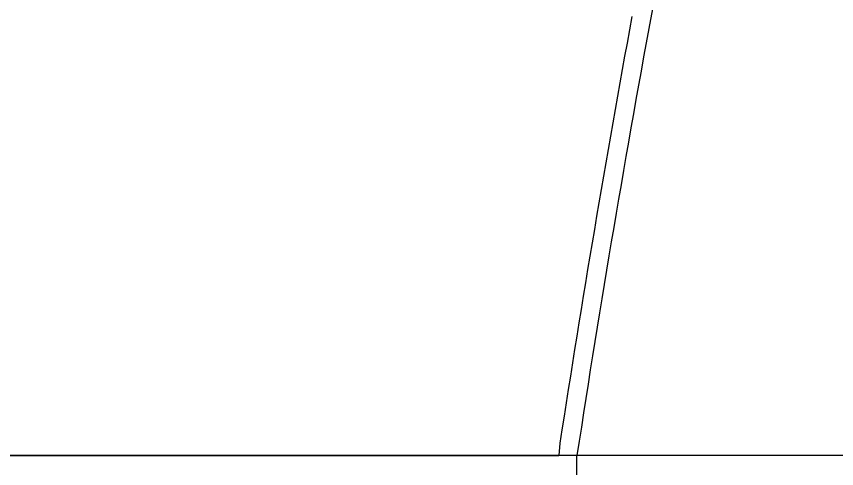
# Model space of a CAD drawing. Header units: inches. Extents: x 484217 to 497210, y -26946 to -21493.
# Drawn here: x 484501.7 to 484796.7, y -23676.4 to -23513.6 of the extents above; entities that cross this region are included whole.
import ezdxf

# ---------------------------------------------------------------- set-up
doc = ezdxf.new("R2010")
doc.units = ezdxf.units.IN
doc.header["$LTSCALE"] = 20
doc.header["$MEASUREMENT"] = 0
doc.layers.add('I-WALL-IN', color=3, linetype='Continuous')

msp = doc.modelspace()

# ---------------------------------------------------------------- linework, layer by layer
msp.add_line((484697.21, -23667.22, 6.93), (484696.81, -23671.72, 3.73))
for radius, start, end in [(5332.5, 169.51248, 171.29971), (5339.25, 169.58999, 171.26194)]:
    msp.add_arc((489974.49, -24478.35, 6.93), radius, start, end)
at = {"layer": 'I-WALL-IN'}
for p, q in [((484821.99, -23671.72, 6.93), (484306.12, -23671.72, 6.93)), ((484497.2, -23671.72, 6.93), (484696.81, -23671.72, 6.93))]:
    msp.add_line(p, q, dxfattribs=at)
at = {"layer": 'I-WALL-IN', "elevation": 6.93}
msp.add_lwpolyline([(484703.35, -23734.72), (484703.35, -23671.72)], dxfattribs=at)

doc.saveas('drawing.dxf')
